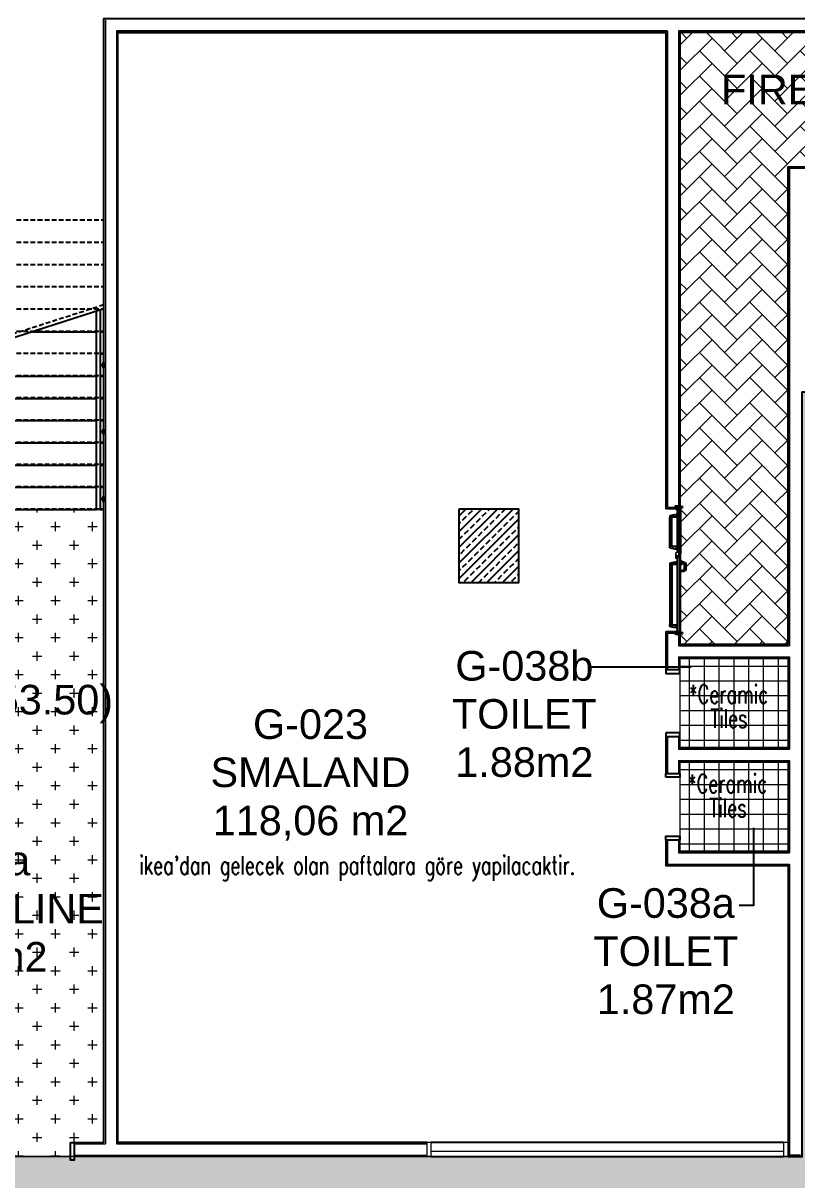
# Model space of a CAD drawing. Header units: metres. Extents: x -11920 to 1298, y -8631 to 433.
# Drawn here: x -3188 to -2143, y -7532 to -5970 of the extents above; entities that cross this region are included whole.
import ezdxf
from ezdxf.enums import TextEntityAlignment as Align

# ---------------------------------------------------------------- set-up
doc = ezdxf.new("R2010")
doc.units = ezdxf.units.M
doc.header["$LTSCALE"] = 0.01
doc.header["$MEASUREMENT"] = 0
doc.linetypes.add('HIDDEN', pattern=[9.525, 6.35, -3.175])
doc.layers.get('0').update_dxf_attribs({"color": 30, "lineweight": 0})
for name, color, linetype in [('AG-DOOR', 2, 'Continuous'), ('AG-ELEV-02', 152, 'Continuous'), ('AG-HATCH', 9, 'Continuous'), ('AG-HIDDEN', 9, 'HIDDEN'), ('AG-PLASTER', 73, 'Continuous'), ('AG-STAIR', 3, 'Continuous'), ('AR-HANDRAIL', 20, 'Continuous'), ('V-0_Hatch_Concrete', 252, 'Continuous'), ('V-0_Notation_Level_200', 2, 'Continuous'), ('V-2_Column', 160, 'Continuous')]:
    doc.layers.add(name, color=color, linetype=linetype)
for name, color, linetype, lineweight in [('AG-Door_Aluminum', 60, 'Continuous', 13), ('AG-Glazing', 12, 'Continuous', 15), ('AG-Insulation_Heat_Rockwool', 95, 'BATTING', 13), ('AG-Metal_Profile', 122, 'Continuous', 18), ('AG-Wall', 4, 'Continuous', 20), ('AI-040', 2, 'Continuous', 20), ('AI-040 @ 250', 2, 'Continuous', 20), ('DOS-AG-Floor_Ceramic', 171, 'Continuous', 15), ('DOS-AG-Floor_Concrete(with hardener)', 14, 'Continuous', 18), ('DOS-AG-Floor_PVC', 91, 'Continuous', 15), ('DOS-AG-Text', 7, 'Continuous', 0)]:
    doc.layers.add(name, color=color, linetype=linetype, lineweight=lineweight)
doc.styles.add('ALANLAR_B8$0$ALANLAR_B8$0$VIVA_100', font='arial.ttf', dxfattribs={"height": 25})
doc.styles.add('ARIAL', font='arial.ttf', dxfattribs={"width": 0.9})
doc.styles.add('TROMANS', font='simplex.shx')
doc.linetypes.add('BATTING', pattern='A,0.00254,-2.54,[134,ltypeshp.shx,S=2.54,R=0,X=-2.54,Y=0],-5.08,[134,ltypeshp.shx,S=2.54,R=180,X=2.54,Y=0],-2.54', length=10.16254)

# ---------------------------------------------------------------- blocks, each defined once
blk = doc.blocks.new('150714_ARSA$0$KOLON 80X120')
at = {"layer": 'V-0_Hatch_Concrete'}
h = blk.add_hatch(dxfattribs=at)
h.set_pattern_fill('ANSI33', color=256, scale=60)
h.set_pattern_definition([(45, (-19036.79, -4512.143), (-10.606602, 10.606602), []), (45, (-19026.183, -4512.143), (-10.606602, 10.606602), [7.5, -3.75])])
h.paths.add_polyline_path([(0, 100), (80, 100), (80, 0), (0, 0)])
blk.add_lwpolyline([(0, 100), (80, 100), (80, 0), (0, 0), (0, 100)])
blk = doc.blocks.new('*U27')
for p, q in [((0, -493), (0, 493)), ((-493, 0), (2191, 0))]:
    blk.add_line(p, q)
at = {"const_width": 328}
for points in [[(0, 164, 0.414214), (-164, 0, 0.414214)], [(0, -164, 0.414214), (164, 0, 0.414214)]]:
    blk.add_lwpolyline(points, format="xyb", dxfattribs=at)
blk.add_circle((0, 0), 328)
at = {"style": 'ALANLAR_B8$0$ALANLAR_B8$0$VIVA_100'}
for tag, p in [('%%P0.00', (1897, 137)), ('-0.07', (1834, -502))]:
    blk.add_attdef(tag, text='', height=400, dxfattribs=at).set_placement(p, align=Align.RIGHT)
blk = doc.blocks.new('*U13')
at = {"style": 'ARIAL'}
for tag, p in [('NO', (1.676, 0.8)), ('MAHAL', (1.676, -1.8)), ('ALAN', (1.676, -4.4))]:
    blk.add_attdef(tag, text='', height=1.6, dxfattribs=at).set_placement(p, align=Align.MIDDLE_CENTER)
blk = doc.blocks.new('conta')
at = {"layer": 'AG-Door_Aluminum', "color": 9, "ltscale": 10}
for p, q in [((-2649.9, 5345.5), (-2649.8, 5345.6)), ((-2649.9, 5344.5), (-2649.8, 5344.3)), ((-2649.8, 5344.3), (-2649.7, 5344.3)), ((-2649.7, 5345.4), (-2649.3, 5345.4)), ((-2649.2, 5345.4), (-2649.1, 5345.5)), ((-2649, 5344), (-2648.8, 5343.8)), ((-2648.9, 5344.1), (-2648.7, 5343.9)), ((-2648.8, 5345.1), (-2648.6, 5345.3)), ((-2648.8, 5344.9), (-2648.6, 5345.2)), ((-2648.7, 5343.8), (-2648.7, 5343.8)), ((-2648.6, 5345.3), (-2648.6, 5345.3))]:
    blk.add_line(p, q, dxfattribs=at)
for centre, radius, start, end in [((-2649.8, 5345.5), 0.05, 140.6345, 188.9372), ((-2653, 5345), 3.19, 350.4674, 8.9372), ((-2649.9, 5344.5), 0.02, 170.4674, 213.7451), ((-2649.7, 5345.6), 0.0696, 22.2428, 159.258), ((-2650.9, 5345), 1.24, 340.3382, 16.7772), ((-2649.7, 5344.6), 0.03, 160.3382, 273.2666), ((-2649.7, 5345.4), 0.03, 90, 196.7772), ((-2649.6, 5341.5), 3.01, 80.4362, 93.2666), ((-2649.3, 5345.5), 0.05, 270, 303.0062), ((-2649.2, 5344.1), 0.231, 353.9571, 81.9004), ((-2649.1, 5345.5), 0.03, 4.7972, 123.0062), ((-2649.1, 5344.5), 0.03, 260.4362, 338.7066), ((-2651.2, 5344.8), 2.33, 7.5897, 18.7951), ((-2649, 5345.6), 0.05, 18.7951, 42.1429), ((-2650.2, 5345), 1.27, 338.7066, 23.0418), ((-2648.9, 5344.1), 0.1, 173.9571, 217.2653), ((-2648.8, 5345.1), 0.05, 187.5897, 322.7347), ((-2658.2, 5345.2), 9.36, 353.6857, 357.8537), ((-2648.8, 5344.2), 0.1, 173.6857, 217.2653), ((-2648.8, 5344.8), 0.05, 142.7347, 180.2669), ((-2648.7, 5343.8), 0.05, 217.2653, 307.2653), ((-2648.7, 5343.8), 0.05, 307.2653, 37.2653), ((-2648.6, 5345.3), 0.05, 52.7347, 142.7347), ((-2648.6, 5345.3), 0.05, 322.7347, 52.7347)]:
    blk.add_arc(centre, radius, start, end, dxfattribs=at)
for points, knots in [([(-2649, 5345.6), (-2649, 5345.6), (-2649.1, 5345.7), (-2649.2, 5345.4), (-2649.3, 5345.7), (-2649.4, 5345.5), (-2649.5, 5345.7), (-2649.6, 5345.5), (-2649.7, 5345.6), (-2649.7, 5345.6)], [0.0086373, 0.0086373, 0.0086373, 0.0086373, 0.1097304, 0.3133405, 0.4430081, 0.5658764, 0.7165186, 0.8527974, 0.9648495, 0.9648495, 0.9648495, 0.9648495]), ([(-2649.7, 5344.3), (-2649.7, 5344.3), (-2649.7, 5344.5), (-2649.6, 5344.3), (-2649.3, 5344.4), (-2649.2, 5344.4), (-2649.2, 5344.4)], [0, 0, 0, 0, 0.1008757, 0.3841126, 0.5436166, 0.6906785, 0.6906785, 0.6906785, 0.6906785])]:
    blk.add_open_spline(points, degree=3, knots=knots, dxfattribs=at)
blk = doc.blocks.new('YANGIN KAC KAPI')
at = {"layer": 'AG-HATCH', "lineweight": 5, "ltscale": 2}
h = blk.add_hatch(color=256, dxfattribs=at)
h.dxf.hatch_style = 1
h.paths.add_polyline_path([(-1.643, -0.023), (-1.645, -0.023), (-1.645, -0.009), (-1.643, -0.009)])
h = blk.add_hatch(color=256, dxfattribs=at)
h.dxf.hatch_style = 1
h.paths.add_polyline_path([(0.023, -0.023), (0.025, -0.023), (0.025, -0.009), (0.023, -0.009)])
at = {"layer": 'AG-DOOR', "color": 4, "lineweight": -2, "ltscale": 10}
for p, q in [((-0.828, 0.047), (-0.828, 0.027)), ((-0.828, 0.027), (-0.808, 0.027)), ((-0.808, 0.027), (-0.808, 0.047)), ((-0.728, 0.077), (-0.798, 0.077)), ((-0.728, 0.057), (-0.798, 0.057)), ((-0.733, 0.019), (-0.733, 0.011)), ((-0.686, 0.021), (-0.731, 0.021)), ((-0.718, 0.021), (-0.718, 0.047)), ((-0.698, 0.021), (-0.698, 0.047)), ((-0.683, 0.011), (-0.683, 0.019))]:
    blk.add_line(p, q, dxfattribs=at)
at = {"layer": 'AG-DOOR', "color": 9, "linetype": 'HIDDEN', "ltscale": 100}
for p, q in [((-1.587, -0.046), (-1.587, -0.039)), ((-1.587, -0.046), (-1.587, -0.039)), ((-1.587, -0.046), (-1.587, -0.039)), ((-1.585, -0.049), (-1.555, -0.049)), ((-1.568, -0.139), (-1.547, -0.139)), ((-1.552, -0.039), (-1.552, -0.046)), ((-1.552, -0.046), (-1.552, -0.101)), ((-1.547, -0.104), (-1.55, -0.104)), ((-1.547, -0.104), (-1.547, -0.139)), ((-0.738, -0.111), (-1.547, -0.111)), ((-0.738, -0.139), (-1.547, -0.139)), ((-0.738, -0.104), (-0.738, -0.139)), ((-0.738, -0.104), (-0.735, -0.104)), ((-0.717, -0.139), (-0.738, -0.139)), ((-0.733, -0.046), (-0.733, -0.039)), ((-0.733, -0.046), (-0.733, -0.039)), ((-0.733, -0.046), (-0.733, -0.039)), ((-0.733, -0.046), (-0.733, -0.101)), ((-0.7, -0.049), (-0.731, -0.049)), ((-0.698, -0.039), (-0.698, -0.046)), ((-0.527, -0.039), (-0.527, -0.046)), ((-0.525, -0.049), (-0.495, -0.049)), ((-0.508, -0.139), (-0.487, -0.139)), ((-0.492, -0.046), (-0.492, -0.039)), ((-0.492, -0.046), (-0.492, -0.039)), ((-0.492, -0.046), (-0.492, -0.039)), ((-0.492, -0.046), (-0.492, -0.101)), ((-0.487, -0.104), (-0.49, -0.104)), ((-0.487, -0.104), (-0.487, -0.139)), ((-0.487, -0.111), (-0.098, -0.111)), ((-0.487, -0.139), (-0.098, -0.139)), ((-0.098, -0.104), (-0.098, -0.139)), ((-0.098, -0.104), (-0.095, -0.104)), ((-0.077, -0.139), (-0.098, -0.139)), ((-0.093, -0.039), (-0.093, -0.046)), ((-0.093, -0.046), (-0.093, -0.101)), ((-0.06, -0.049), (-0.09, -0.049)), ((-0.058, -0.046), (-0.058, -0.039)), ((-0.058, -0.046), (-0.058, -0.039)), ((-0.058, -0.046), (-0.058, -0.039))]:
    blk.add_line(p, q, dxfattribs=at)
at = {"layer": 'AG-DOOR', "color": 9, "ltscale": 10}
for p, q in [((-0.627, -0.001), (-0.63, -0.001)), ((-0.63, -0.02), (-0.627, -0.02)), ((-0.627, -0.016), (-0.627, -0.001)), ((-0.627, -0.004), (-0.617, -0.004)), ((-0.627, -0.006), (-0.617, -0.006)), ((-0.617, -0.01), (-0.627, -0.016)), ((-0.627, -0.02), (-0.627, -0.016))]:
    blk.add_line(p, q, dxfattribs=at)
at = {"layer": 'AG-DOOR', "color": 4, "lineweight": -2, "ltscale": 10}
for centre, radius, start, end in [((-0.798, 0.047), 0.03, 90, 180), ((-0.798, 0.047), 0.01, 90, 180), ((-0.731, 0.019), 0.0025, 90, 180), ((-0.728, 0.047), 0.03, 0, 90), ((-0.728, 0.047), 0.01, 0, 90), ((-0.686, 0.019), 0.0025, 0, 90)]:
    blk.add_arc(centre, radius, start, end, dxfattribs=at)
at = {"layer": 'AG-DOOR', "color": 9, "linetype": 'HIDDEN', "ltscale": 100}
for centre, radius, start, end in [((-1.212, -0.023), 0.376, 183.5277, 197.6198), ((-1.585, -0.046), 0.0025, 180, 270), ((-1.568, -0.136), 0.0025, 197.6198, 270), ((-1.555, -0.046), 0.0025, 270, 0), ((-1.55, -0.101), 0.0025, 180, 270), ((-0.735, -0.101), 0.0025, 270, 0), ((-0.731, -0.046), 0.0025, 180, 270), ((-0.731, -0.046), 0.0025, 180, 270), ((-0.731, -0.046), 0.0025, 180, 270), ((-0.717, -0.136), 0.0025, 270, 342.3802), ((-1.074, -0.023), 0.376, 342.3802, 356.4723), ((-0.7, -0.046), 0.0025, 270, 0), ((-0.151, -0.023), 0.376, 183.5277, 197.6198), ((-0.525, -0.046), 0.0025, 180, 270), ((-0.508, -0.136), 0.0025, 197.6198, 270), ((-0.495, -0.046), 0.0025, 270, 0), ((-0.495, -0.046), 0.0025, 270, 0), ((-0.495, -0.046), 0.0025, 270, 0), ((-0.49, -0.101), 0.0025, 180, 270), ((-0.095, -0.101), 0.0025, 270, 0), ((-0.09, -0.046), 0.0025, 180, 270), ((-0.077, -0.136), 0.0025, 270, 342.3802), ((-0.433, -0.023), 0.376, 342.3802, 356.4723), ((-0.06, -0.046), 0.0025, 270, 0)]:
    blk.add_arc(centre, radius, start, end, dxfattribs=at)
at = {"layer": 'AG-Door_Aluminum', "color": 9, "ltscale": 10}
for p, q in [((-1.675, 0.025), (-1.679, 0.024)), ((-1.671, 0.014), (-1.67, 0.011)), ((-1.67, 0.011), (-1.668, 0.011)), ((-1.668, 0.011), (-1.669, 0.016)), ((-1.668, 0.01), (-1.668, 0.017)), ((-1.665, 0.01), (-1.665, 0.016)), ((-1.655, 0.019), (-1.66, 0.015)), ((-1.642, 0.008), (-1.657, 0.008)), ((-1.642, 0.005), (-1.643, 0.005)), ((-1.64, -0.009), (-1.64, 0.003)), ((0.02, -0.009), (0.02, 0.003)), ((0.022, 0.008), (0.037, 0.008)), ((0.022, 0.005), (0.023, 0.005)), ((0.035, 0.019), (0.04, 0.015)), ((0.045, 0.01), (0.045, 0.016)), ((0.048, 0.01), (0.048, 0.017)), ((0.048, 0.011), (0.049, 0.016)), ((0.05, 0.011), (0.048, 0.011)), ((0.051, 0.014), (0.05, 0.011)), ((0.055, 0.025), (0.059, 0.024)), ((-1.64, -0.017), (-1.64, -0.009)), ((-1.637, -0.017), (-1.64, -0.017)), ((0.017, -0.017), (0.02, -0.017)), ((0.02, -0.017), (0.02, -0.009))]:
    blk.add_line(p, q, dxfattribs=at)
at = {"layer": 'AG-Door_Aluminum', "ltscale": 0.3}
for p, q in [((-1.657, 0.009), (-1.657, 0.01)), ((-1.656, 0.011), (-0.611, 0.011)), ((-1.656, 0.01), (-0.611, 0.01)), ((-1.656, 0.01), (-1.656, 0.009)), ((-1.656, 0.009), (-1.637, 0.009)), ((-1.656, 0.008), (-1.639, 0.008)), ((-1.655, 0.009), (-1.655, 0.01)), ((-1.639, 0.009), (-1.639, 0.008)), ((-1.637, -0.009), (-1.637, 0.009)), ((-1.636, -0.009), (-1.636, 0.009)), ((-0.631, -0.009), (-0.631, 0.009)), ((-0.63, -0.009), (-0.63, 0.009)), ((-0.611, 0.009), (-0.63, 0.009)), ((-0.628, 0.009), (-0.628, 0.008)), ((-0.611, 0.008), (-0.628, 0.008)), ((-0.619, 0.006), (-0.619, -0.001)), ((-0.618, 0.007), (-0.598, 0.007)), ((-0.617, 0.006), (-0.598, 0.006)), ((-0.612, 0.009), (-0.612, 0.01)), ((-0.611, 0.01), (-0.611, 0.009)), ((-0.61, 0.009), (-0.61, 0.01)), ((-0.598, 0.007), (-0.595, 0.011)), ((-0.598, 0.006), (-0.594, 0.01)), ((0.036, 0.011), (-0.595, 0.011)), ((0.036, 0.01), (-0.594, 0.01)), ((0.016, -0.009), (0.016, 0.009)), ((0.017, -0.009), (0.017, 0.009)), ((0.036, 0.009), (0.017, 0.009)), ((0.019, 0.009), (0.019, 0.008)), ((0.036, 0.008), (0.019, 0.008)), ((0.035, 0.009), (0.035, 0.01)), ((0.036, 0.01), (0.036, 0.009)), ((0.037, 0.009), (0.037, 0.01)), ((-1.637, -0.038), (-1.637, -0.009)), ((-1.636, -0.038), (-1.636, -0.009)), ((-0.631, -0.038), (-1.636, -0.038)), ((-1.636, -0.039), (-0.631, -0.039)), ((-0.647, -0.058), (-0.647, -0.042)), ((-0.646, -0.041), (-0.634, -0.041)), ((-0.646, -0.057), (-0.646, -0.043)), ((-0.578, -0.059), (-0.646, -0.059)), ((-0.645, -0.042), (-0.634, -0.042)), ((-0.579, -0.058), (-0.645, -0.058)), ((-0.634, -0.043), (-0.635, -0.049)), ((-0.634, -0.05), (-0.619, -0.05)), ((-0.631, -0.038), (-0.631, -0.009)), ((-0.63, -0.038), (-0.63, -0.009)), ((-0.618, -0.049), (-0.618, -0.042)), ((-0.578, -0.039), (-0.578, -0.057)), ((-0.577, -0.038), (0.016, -0.038)), ((-0.577, -0.039), (-0.577, -0.058)), ((0.016, -0.039), (-0.577, -0.039)), ((0.016, -0.038), (0.016, -0.009)), ((0.017, -0.038), (0.017, -0.009))]:
    blk.add_line(p, q, dxfattribs=at)
at = {"layer": 'AG-Door_Aluminum', "color": 4, "ltscale": 0.3}
for p, q in [((-1.645, 0.004), (-1.645, -0.006)), ((0.025, 0.004), (0.025, -0.006)), ((-1.645, -0.038), (-1.657, -0.038)), ((-1.647, -0.009), (-1.647, -0.008)), ((-1.647, -0.023), (-1.647, -0.009)), ((-1.645, -0.025), (-1.645, -0.038)), ((0.025, -0.025), (0.025, -0.038)), ((0.025, -0.038), (0.037, -0.038)), ((0.027, -0.009), (0.027, -0.008)), ((0.027, -0.023), (0.027, -0.009))]:
    blk.add_line(p, q, dxfattribs=at)
for points in [[(-1.674, 0.007), (-1.674, 0), (-1.676, 0), (-1.676, 0.007, -0.414214), (-1.673, 0.01), (-1.662, 0.01, -0.414214), (-1.66, 0.008, 0.414214), (-1.659, 0.007), (-1.646, 0.007)], [(-1.646, 0.005), (-1.659, 0.005, -0.414214), (-1.662, 0.008, 0.414214), (-1.662, 0.008), (-1.673, 0.008, 0.414214), (-1.674, 0.007)], [(-1.643, 0.004), (-1.643, -0.006, -0.414214), (-1.645, -0.008, 0.414214), (-1.645, -0.009), (-1.645, -0.023, 0.414214), (-1.645, -0.023, -0.414214), (-1.643, -0.025), (-1.643, -0.038, -0.414214), (-1.645, -0.04), (-1.657, -0.04, 1), (-1.657, -0.043), (-1.622, -0.043)], [(0.023, 0.004), (0.023, -0.006, 0.414214), (0.025, -0.008, -0.414214), (0.025, -0.009), (0.025, -0.023, -0.414214), (0.025, -0.023, 0.414214), (0.023, -0.025), (0.023, -0.038, 0.414214), (0.025, -0.04), (0.037, -0.04, -1), (0.037, -0.043), (0.002, -0.043)], [(0.054, 0.007), (0.054, 0), (0.056, 0), (0.056, 0.007, 0.414214), (0.053, 0.01), (0.042, 0.01, 0.414214), (0.04, 0.008, -0.414214), (0.039, 0.007), (0.026, 0.007)], [(0.026, 0.005), (0.039, 0.005, 0.414214), (0.042, 0.008, -0.414214), (0.042, 0.008), (0.053, 0.008, -0.414214), (0.054, 0.007)], [(-1.631, -0.043), (-1.631, -0.041), (-1.622, -0.041, -1), (-1.622, -0.045), (-1.657, -0.045)], [(0.011, -0.043), (0.011, -0.041), (0.002, -0.041, 1), (0.002, -0.045), (0.037, -0.045)]]:
    blk.add_lwpolyline(points, format="xyb", dxfattribs=at)
at = {"layer": 'AG-Door_Aluminum', "ltscale": 0.3}
for points in [[(-0.618, 0.005), (-0.618, 0, 0.414214), (-0.617, -0.001), (-0.617, -0.001, -0.414214), (-0.616, -0.002), (-0.616, -0.04, -0.414214), (-0.617, -0.041), (-0.617, -0.041)], [(-0.618, -0.002), (-0.617, -0.002, -0.414214), (-0.617, -0.002), (-0.617, -0.04, -0.414214), (-0.617, -0.04), (-0.618, -0.04, 0.414214), (-0.619, -0.041), (-0.619, -0.049, -0.414214), (-0.619, -0.049), (-0.633, -0.049, -0.469603), (-0.634, -0.048), (-0.633, -0.042)]]:
    blk.add_lwpolyline(points, format="xyb", dxfattribs=at)
at = {"layer": 'AG-Door_Aluminum', "color": 9, "ltscale": 10}
for centre in [(-1.663, 0.029), (0.043, 0.029)]:
    blk.add_circle(centre, 0.0126, dxfattribs=at)
for centre, radius, start, end in [((-1.663, 0.029), 0.0163, 196.3458, 241.2012), ((-1.672, 0.016), 0.00297, 12.1292, 36.6827), ((-1.657, 0.012), 0.007, 144.8285, 196.6008), ((-1.657, 0.012), 0.004, 133.501, 269.7288), ((-1.642, 0.003), 0.005, 0, 89.9977), ((-1.642, 0.003), 0.002, 0, 90), ((0.022, 0.003), 0.005, 90.0023, 180), ((0.022, 0.003), 0.002, 90, 180), ((0.037, 0.012), 0.004, 270.2712, 46.499), ((0.037, 0.012), 0.007, 343.3992, 35.1715), ((0.052, 0.016), 0.00297, 143.3173, 167.8708), ((0.043, 0.029), 0.0163, 298.7988, 343.6542)]:
    blk.add_arc(centre, radius, start, end, dxfattribs=at)
at = {"layer": 'AG-Door_Aluminum', "ltscale": 0.3}
for centre, radius, start, end in [((-1.656, 0.01), 0.001, 90, 180), ((-1.656, 0.009), 0.001, 180, 270), ((-1.637, 0.009), 0.001, 0, 90), ((-0.63, 0.009), 0.001, 90, 180), ((-0.618, 0.006), 0.001, 90, 180), ((-0.617, 0.005), 0.0005, 90, 180), ((-0.611, 0.01), 0.001, 0, 90), ((-0.611, 0.009), 0.001, 270, 0), ((0.017, 0.009), 0.001, 90, 180), ((0.036, 0.01), 0.001, 0, 90), ((0.036, 0.009), 0.001, 270, 0), ((-1.636, -0.038), 0.001, 180, 270), ((-0.646, -0.042), 0.001, 90, 180), ((-0.646, -0.058), 0.001, 180, 270), ((-0.645, -0.043), 0.0005, 90, 180), ((-0.645, -0.057), 0.0005, 180, 270), ((-0.634, -0.049), 0.001, 168.932, 270), ((-0.634, -0.042), 0.001, 349.3803, 90), ((-0.634, -0.043), 0.0005, 348.932, 90), ((-0.631, -0.038), 0.001, 270, 0), ((-0.618, -0.001), 0.001, 180, 270), ((-0.619, -0.049), 0.001, 270, 0), ((-0.617, -0.042), 0.0005, 90, 180), ((-0.579, -0.057), 0.0005, 270, 0), ((-0.577, -0.039), 0.001, 90.0003, 180), ((-0.578, -0.058), 0.001, 270, 0), ((-0.577, -0.039), 0.0005, 90, 180), ((0.016, -0.038), 0.001, 270, 0)]:
    blk.add_arc(centre, radius, start, end, dxfattribs=at)
at = {"layer": 'AG-Door_Aluminum', "color": 4, "ltscale": 0.3}
for centre, radius, start, end in [((-1.646, 0.004), 0.0026, 0, 90), ((-1.646, 0.004), 0.0008, 0, 90), ((0.026, 0.004), 0.0026, 90, 180), ((0.026, 0.004), 0.0008, 90, 180), ((-1.657, -0.042), 0.0033, 90, 270), ((-1.645, -0.008), 0.002, 90, 180), ((-1.645, -0.023), 0.002, 180, 270), ((-1.645, -0.006), 0.0005, 270, 0), ((-1.645, -0.025), 0.0005, 0, 90), ((-1.645, -0.038), 0.0005, 270, 0), ((0.025, -0.008), 0.002, 0, 90), ((0.025, -0.006), 0.0005, 180, 270), ((0.025, -0.023), 0.002, 270, 0), ((0.025, -0.025), 0.0005, 90, 180), ((0.025, -0.038), 0.0005, 180, 270), ((0.037, -0.042), 0.0033, 270, 90)]:
    blk.add_arc(centre, radius, start, end, dxfattribs=at)
at = {"layer": 'AG-HATCH', "color": 9, "linetype": 'Continuous'}
for p, q in [((-1.657, -0.043), (-1.657, -0.042)), ((-1.651, -0.042), (-1.65, -0.04)), ((-1.651, -0.043), (-1.638, -0.043)), ((-1.65, -0.041), (-1.65, -0.041)), ((-1.65, -0.042), (-1.648, -0.042)), ((-1.648, -0.041), (-1.647, -0.04)), ((-1.647, -0.041), (-1.647, -0.041)), ((-1.647, -0.042), (-1.645, -0.042)), ((-1.643, -0.04), (-1.643, -0.035)), ((-1.642, -0.035), (-1.641, -0.04)), ((0.031, -0.043), (0.018, -0.043)), ((0.022, -0.035), (0.021, -0.04)), ((0.023, -0.04), (0.023, -0.035)), ((0.027, -0.042), (0.025, -0.042)), ((0.028, -0.041), (0.027, -0.04)), ((0.027, -0.041), (0.027, -0.041)), ((0.03, -0.042), (0.028, -0.042)), ((0.031, -0.042), (0.03, -0.04)), ((0.03, -0.041), (0.03, -0.041)), ((0.032, -0.043), (0.032, -0.042))]:
    blk.add_line(p, q, dxfattribs=at)
at = {"layer": 'AG-HATCH', "ltscale": 2.5}
for points in [[(-1.68, -0.06), (-1.66, -0.06), (-1.66, -0.02), (-1.68, -0.02), (-1.68, -0.06)], [(0.04, -0.06), (0.06, -0.06), (0.06, -0.02), (0.04, -0.02), (0.04, -0.06)]]:
    blk.add_lwpolyline(points, dxfattribs=at)
at = {"layer": 'AG-HATCH', "lineweight": 5, "ltscale": 2}
for points in [[(-1.645, -0.023), (-1.643, -0.023), (-1.643, -0.009), (-1.645, -0.009), (-1.645, -0.023)], [(0.025, -0.023), (0.023, -0.023), (0.023, -0.009), (0.025, -0.009), (0.025, -0.023)]]:
    blk.add_lwpolyline(points, dxfattribs=at)
at = {"layer": 'AG-HATCH', "color": 9, "linetype": 'Continuous'}
for centre, radius, start, end in [((-1.646, -0.175), 0.134, 92.2975, 94.4863), ((-1.651, -0.018), 0.0251, 258.2003, 270.9174), ((-1.65, -0.041), 0.000316, 324.9586, 145.0152), ((-1.65, -0.041), 0.000211, 145.0123, 270), ((-1.648, -0.041), 0.00105, 270.0106, 324.9923), ((-1.647, -0.041), 0.000316, 331.169, 157.4401), ((-1.647, -0.041), 0.000211, 151.2102, 270), ((-1.645, -0.04), 0.00211, 270, 0), ((-1.642, -0.035), 0.000526, 15.5884, 180), ((-1.639, -0.04), 0.00147, 195.5887, 270), ((-1.639, -0.017), 0.0245, 268.7806, 294.546), ((-1.642, -0.011), 0.0327, 278.2922, 296.0474), ((-1.628, -0.04), 0.000526, 285.3148, 104.5082), ((0.019, -0.017), 0.0245, 245.454, 271.2194), ((0.008, -0.04), 0.000526, 75.4918, 254.6852), ((0.022, -0.011), 0.0327, 243.9526, 261.7078), ((0.019, -0.04), 0.00147, 270, 344.4113), ((0.022, -0.035), 0.000526, 0, 164.4116), ((0.025, -0.04), 0.00211, 180, 270), ((0.027, -0.041), 0.000316, 22.5599, 208.831), ((0.027, -0.041), 0.000211, 270, 28.7898), ((0.028, -0.041), 0.00105, 215.0077, 269.9894), ((0.03, -0.041), 0.000316, 34.9848, 215.0414), ((0.03, -0.041), 0.000211, 270, 34.9877), ((0.031, -0.042), 0.000526, 0, 35.0077), ((0.031, -0.043), 0.000526, 270, 0)]:
    blk.add_arc(centre, radius, start, end, dxfattribs=at)
at = {"layer": 'AG-Insulation_Heat_Rockwool', "ltscale": 48}
for p, q in [((-0.631, -0.014), (-1.636, -0.014)), ((-0.616, -0.014), (0.016, -0.014))]:
    blk.add_line(p, q, dxfattribs=at)
at = {"layer": 'AG-Door_Aluminum', "ltscale": 0.3, "xscale": -0.01, "yscale": 0.01, "zscale": 0.01, "rotation": 270}
blk.add_blockref('conta', (-54.078, 26.45), dxfattribs=at)
blk = doc.blocks.new('KAPI-90')
at = {"layer": 'AG-DOOR', "ltscale": 0.3}
for points in [[(0, 19), (5, 19), (5, 0), (0, 0)], [(85, 19), (90, 19), (90, 0), (85, 0)]]:
    blk.add_lwpolyline(points, close=True, dxfattribs=at)
blk = doc.blocks.new('KAPI-200')
at = {"layer": 'AG-DOOR', "ltscale": 0.3}
for points in [[(0, 12), (5, 12), (5, -12), (0, -12)], [(195, 12), (200, 12), (200, -12), (195, -12)]]:
    blk.add_lwpolyline(points, close=True, dxfattribs=at)
blk = doc.blocks.new('ara merd 5-g')
at = {"layer": 'AG-HIDDEN', "ltscale": 100}
for p, q in [((-280, 0), (0, 0)), ((-280, -30), (0, -30)), ((-280, -60), (0, -60)), ((-280, -90), (0, -90)), ((0, -114.7), (-280, -204.7)), ((-280, -120), (-2, -120)), ((-280, -150), (0, -150)), ((-280, -180), (0, -180)), ((-280, -210), (0, -210)), ((-280, -240), (0, -240)), ((-280, -270), (0, -270)), ((-280, -300), (0, -300)), ((-280, -330), (0, -330)), ((-280, -360), (0, -360)), ((-280, -390), (0, -390))]:
    blk.add_line(p, q, dxfattribs=at)
at = {"layer": 'AG-STAIR'}
for p, q in [((0, -120), (-280, -210)), ((-5, -151), (0, -151)), ((-5, -181), (0, -181)), ((-275, -211), (-280, -211)), ((-5, -211), (0, -211)), ((-275, -241), (-280, -241)), ((-5, -241), (0, -241)), ((-275, -271), (-280, -271)), ((-5, -271), (0, -271)), ((-275, -301), (-280, -301)), ((-5, -301), (0, -301)), ((-275, -331), (-280, -331)), ((-5, -331), (0, -331)), ((-275, -361), (-280, -361)), ((-5, -361), (0, -361)), ((-275, -391), (-280, -391)), ((-5, -391), (0, -391))]:
    blk.add_line(p, q, dxfattribs=at)
at = {"layer": 'AG-STAIR', "color": 9}
for points in [[(-149.9, -10.9), (-140, -1), (-130.1, -10.9)], [(-140, -391), (-140, -1)]]:
    blk.add_lwpolyline(points, dxfattribs=at)
at = {"layer": 'AG-STAIR'}
for points in [[(-96.4, -151), (-10, -151)], [(-270, -211), (-10, -211)], [(-270, -241), (-10, -241)], [(-270, -271), (-10, -271)], [(-270, -301), (-10, -301)], [(-270, -331), (-10, -331)], [(-270, -361), (-10, -361)], [(-270, -391), (-10, -391)]]:
    blk.add_lwpolyline(points, dxfattribs=at)
at = {"layer": 'AG-STAIR', "color": 9}
blk.add_circle((-140, -391), 3, dxfattribs=at)
at = {"layer": 'AR-HANDRAIL', "ltscale": 2.5}
for points in [[(-5, -121.6), (-5, -391), (-10, -391), (-10, -123.2)], [(-275, -208.4), (-275, -391), (-270, -391), (-270, -206.8)]]:
    blk.add_lwpolyline(points, dxfattribs=at)
at = {"layer": 'AR-HANDRAIL', "color": 9, "ltscale": 2.5}
for points in [[(-1.2, -195.5), (-5, -195.5)], [(-1.2, -196.5), (-5, -196.5)], [(-278.7, -285.5), (-275, -285.5)], [(-278.7, -286.5), (-275, -286.5)], [(-1.2, -285.5), (-5, -285.5)], [(-1.2, -286.5), (-5, -286.5)], [(-278.7, -375.5), (-275, -375.5)], [(-278.7, -376.5), (-275, -376.5)], [(-1.2, -376.5), (-5, -376.5)], [(-1.2, -377.5), (-5, -377.5)]]:
    blk.add_lwpolyline(points, dxfattribs=at)
for points in [[(0, -199.5), (-1.2, -199.5), (-1.2, -192.5), (0, -192.5)], [(-280, -289.5), (-278.7, -289.5), (-278.7, -282.5), (-280, -282.5)], [(0, -289.5), (-1.2, -289.5), (-1.2, -282.5), (0, -282.5)], [(-280, -379.5), (-278.7, -379.5), (-278.7, -372.5), (-280, -372.5)], [(0, -380.5), (-1.2, -380.5), (-1.2, -373.5), (0, -373.5)]]:
    blk.add_lwpolyline(points, close=True, dxfattribs=at)

msp = doc.modelspace()

# ---------------------------------------------------------------- hatches: boundary and pattern name
at = {"layer": 'DOS-AG-Floor_Ceramic'}
h = msp.add_hatch(dxfattribs=at)
h.set_pattern_fill('HP1-01E0', color=256, scale=20, pattern_type=2)
h.set_pattern_definition([(0, (-2227.435, -6878.379), (0, 20), []), (90, (-2227.435, -6878.379), (-20, 1e-15), [])])
h.paths.add_polyline_path([(-2300.4, -6948.9), (-2154.4, -6948.9), (-2154.4, -6827.9), (-2300.4, -6827.9)])
h = msp.add_hatch(dxfattribs=at)
h.set_pattern_fill('HP1-01E0', color=256, scale=20, pattern_type=2)
h.set_pattern_definition([(0, (-2227.435, -7038.379), (0, 20), []), (90, (-2227.435, -7038.379), (-20, 1e-15), [])])
h.paths.add_polyline_path([(-2154.4, -6967.9), (-2300.4, -6967.9), (-2300.4, -7088.9), (-2154.4, -7088.9)])
at = {"layer": 'DOS-AG-Floor_Concrete(with hardener)'}
h = msp.add_hatch(dxfattribs=at)
h.set_pattern_fill('AR-HBONE', color=256, scale=6)
h.paths.add_polyline_path([(-2300.4, -6808.9), (-2154.4, -6808.9), (-2154.4, -6163.9), (-855.3, -6163.9), (-855.3, -6158.9), (-840.3, -6158.9), (-840.3, -5995.9), (-860.3, -5995.9), (-860.3, -5982.9), (-2300.4, -5982.9)])
at = {"layer": 'DOS-AG-Floor_PVC'}
h = msp.add_hatch(dxfattribs=at)
h.set_pattern_fill('CROSS', color=256, scale=100, style=0)
h.set_pattern_definition([(0, (-1930.435, -7585.879), (25, 25), [12.5, -37.5]), (90, (-1924.185, -7592.129), (-25, 25), [12.5, -37.5])])
h.paths.add_polyline_path([(-1178.9, -8368.1), (-1178.9, -8568.1), (-1628.9, -8568.1), (-1628.9, -8368.1)], flags=16)
edge = h.paths.add_edge_path()
edge.add_line((-1671.9, -8624.4), (-1134.9, -8624.4))
edge.add_line((-1134.9, -8624.4), (-1134.8, -8286))
edge.add_line((-1134.8, -8286), (-1134.8, -8285.9))
edge.add_line((-1134.8, -8285.9), (-1091.9, -8285.9))
edge.add_line((-1091.9, -8285.9), (-1091.9, -8406.8))
edge.add_arc((-1090.1, -8155.2), 251.6, 269.5712, 359.8465)
edge.add_line((-838.4, -8155.9), (-838.4, -7585.9))
edge.add_line((-838.4, -7585.9), (-1930.4, -7585.9))
edge.add_line((-1930.4, -7585.9), (-1930.4, -7174.9))
edge.add_line((-1930.4, -7174.9), (-1911.5, -7174.9))
edge.add_line((-1911.5, -7174.9), (-1911.4, -7174.9))
edge.add_line((-1911.4, -7174.9), (-1911.4, -7084.9))
edge.add_line((-1911.4, -7084.9), (-1930.4, -7084.9))
edge.add_line((-1930.4, -7084.9), (-1930.4, -6982.9))
edge.add_line((-1930.4, -6982.9), (-1911.4, -6982.9))
edge.add_line((-1911.4, -6982.9), (-1911.4, -6872.9))
edge.add_line((-1911.4, -6872.9), (-1930.4, -6872.9))
edge.add_line((-1930.4, -6872.9), (-1930.4, -6822.9))
edge.add_line((-1930.4, -6822.9), (-1911.4, -6822.9))
edge.add_line((-1911.4, -6822.9), (-1911.4, -6732.9))
edge.add_line((-1911.4, -6732.9), (-1930.4, -6732.9))
edge.add_line((-1930.4, -6732.9), (-1930.4, -6625.9))
edge.add_line((-1930.4, -6625.9), (-1584.4, -6625.9))
edge.add_line((-1584.4, -6625.9), (-1584.4, -6467.9))
edge.add_line((-1584.4, -6467.9), (-2135.4, -6467.9))
edge.add_line((-2135.4, -6467.9), (-2135.4, -7500.9))
edge.add_line((-2135.4, -7500.9), (-3578.4, -7500.9))
edge.add_line((-3578.4, -7500.9), (-3578.4, -7460.9))
edge.add_line((-3578.4, -7460.9), (-3848.4, -7460.9))
edge.add_line((-3848.4, -7460.9), (-3848.4, -7500.9))
edge.add_line((-3848.4, -7500.9), (-4013.4, -7500.9))
edge.add_line((-4013.4, -7500.9), (-4013.4, -7460.9))
edge.add_line((-4013.4, -7460.9), (-4283.4, -7460.9))
edge.add_line((-4283.4, -7460.9), (-4283.4, -7500.9))
edge.add_line((-4283.4, -7500.9), (-4341.4, -7500.9))
edge.add_line((-4341.4, -7500.9), (-4341.4, -8015.9))
edge.add_line((-4341.4, -8015.9), (-4198.4, -8015.9))
edge.add_line((-4198.4, -8015.9), (-4198.4, -8095.9))
edge.add_line((-4198.4, -8095.9), (-4278.4, -8095.9))
edge.add_line((-4278.4, -8095.9), (-4278.4, -8305.9))
edge.add_line((-4278.4, -8305.9), (-4198.4, -8305.9))
edge.add_line((-4198.4, -8305.9), (-4198.4, -8400.9))
edge.add_line((-4198.4, -8400.9), (-3438.4, -8400.9))
edge.add_line((-3438.4, -8400.9), (-3438.4, -8305.9))
edge.add_line((-3438.4, -8305.9), (-3358.4, -8305.9))
edge.add_line((-3358.4, -8305.9), (-3358.4, -8400.9))
edge.add_line((-3358.4, -8400.9), (-2764.4, -8400.9))
edge.add_line((-2764.4, -8400.9), (-2764.4, -8385.4))
edge.add_line((-2764.4, -8385.4), (-2598.4, -8385.4))
edge.add_line((-2598.4, -8385.4), (-2598.4, -8306.2))
edge.add_line((-2598.4, -8306.2), (-3018.4, -8305.9))
edge.add_line((-3018.4, -8305.9), (-3018.4, -8115.9))
edge.add_line((-3018.4, -8115.9), (-3118.4, -8115.9))
edge.add_line((-3118.4, -8115.9), (-3118.4, -8110.9))
edge.add_line((-3118.4, -8110.9), (-3138.4, -8110.9))
edge.add_line((-3138.4, -8110.9), (-3138.4, -7957.9))
edge.add_line((-3138.4, -7957.9), (-3118.4, -7957.9))
edge.add_line((-3118.4, -7957.9), (-3118.4, -7952.9))
edge.add_line((-3118.4, -7952.9), (-3018.4, -7952.9))
edge.add_line((-3018.4, -7952.9), (-3018.4, -7915.9))
edge.add_line((-3018.4, -7915.9), (-2053.4, -7915.9))
edge.add_line((-2053.4, -7915.9), (-2053.4, -7952.9))
edge.add_line((-2053.4, -7952.9), (-1953.4, -7952.9))
edge.add_line((-1953.4, -7952.9), (-1953.4, -7957.9))
edge.add_line((-1953.4, -7957.9), (-1933.4, -7957.9))
edge.add_line((-1933.4, -7957.9), (-1933.4, -8263.9))
edge.add_line((-1933.4, -8263.9), (-1953.4, -8263.9))
edge.add_line((-1953.4, -8263.9), (-1953.4, -8268.9))
edge.add_line((-1953.4, -8268.9), (-2053.4, -8268.9))
edge.add_line((-2053.4, -8268.9), (-2053.4, -8305.9))
edge.add_line((-2053.4, -8305.9), (-2518.4, -8305.9))
edge.add_line((-2518.4, -8305.9), (-2518.4, -8385.5))
edge.add_line((-2518.4, -8385.5), (-2142.5, -8385.4))
edge.add_line((-2142.5, -8385.4), (-2142.5, -8406.5))
edge.add_line((-2142.5, -8406.5), (-2139.6, -8406.5))
edge.add_line((-2139.6, -8406.5), (-2139.6, -8406.8))
edge.add_line((-2139.6, -8406.8), (-2135.9, -8400.9))
edge.add_line((-2135.9, -8400.9), (-1758.4, -8400.9))
edge.add_line((-1758.4, -8400.9), (-1758.4, -8305.9))
edge.add_line((-1758.4, -8305.9), (-1714.9, -8305.9))
edge.add_line((-1714.9, -8305.9), (-1714.9, -8285.9))
edge.add_line((-1714.9, -8285.9), (-1671.9, -8285.9))
edge.add_line((-1671.9, -8285.9), (-1671.9, -8624.4))
h = msp.add_hatch(dxfattribs=at)
h.set_pattern_fill('CROSS', color=256, scale=100, style=0)
h.paths.add_polyline_path([(-3473.4, -6725.9), (-3473.4, -6760.9), (-3492.4, -6760.9), (-3492.4, -6980.9), (-3473.4, -6980.9), (-3473.4, -7050.9), (-3463.4, -7050.9), (-3463.4, -7481.9), (-3313.4, -7481.9), (-3313.4, -7500.9), (-3123.4, -7500.9), (-3123.4, -7481.9), (-3078.4, -7481.9), (-3078.4, -6626.9), (-3358.4, -6626.9), (-3358.4, -6725.9)])

# ---------------------------------------------------------------- linework, layer by layer
at = {"layer": 'AG-ELEV-02'}
for p, q in [((-2160.4, -7481.9), (-2636.3, -7481.9)), ((-2636.3, -7500.9), (-2160.4, -7500.9))]:
    msp.add_line(p, q, dxfattribs=at)
at = {"layer": 'AG-Glazing', "ltscale": 0.3}
msp.add_lwpolyline([(-2160.4, -7493.9), (-2636.3, -7493.9)], dxfattribs=at)
at = {"layer": 'AG-Metal_Profile', "ltscale": 0.3}
for points in [[(-2636.3, -7500.9), (-2636.3, -7481.9), (-2642.3, -7481.9), (-2642.3, -7500.9)], [(-2154.4, -7500.9), (-2154.4, -7481.9), (-2160.4, -7481.9), (-2160.4, -7500.9)]]:
    msp.add_lwpolyline(points, close=True, dxfattribs=at)
at = {"layer": 'AG-PLASTER'}
msp.add_line((-2319.4, -6791.9), (-2319.4, -6843.4), dxfattribs=at)
for points in [[(-3118.4, -7481.9), (-3078.4, -7481.9), (-3078.4, -5963.9), (-1785.4, -5963.9), (-1785.4, -5748.9)], [(-2642.3, -7481.9), (-3059.4, -7481.9), (-3059.4, -5982.9), (-2319.4, -5982.9), (-2319.4, -6625.9)], [(-855.4, -5992.9), (-855.4, -5982.9), (-2300.4, -5982.9), (-2300.4, -6625.9), (-2319.4, -6625.9)], [(-2319.4, -6791.9), (-2300.4, -6791.9), (-2300.4, -6793.9), (-2300.4, -6808.9), (-2154.4, -6808.9), (-2154.4, -6163.9), (-855.3, -6163.9), (-855.3, -6158.9)], [(-2319.4, -7073.4), (-2319.4, -7107.9), (-2154.4, -7107.9), (-2154.4, -7500.9), (-2135.4, -7500.9), (-2135.4, -6467.9), (-2117.4, -6467.9)], [(-2300.4, -6843.4), (-2300.4, -6827.9), (-2154.4, -6827.9), (-2154.4, -6948.9), (-2300.4, -6948.9), (-2300.4, -6933.4)], [(-2319.4, -6933.4), (-2319.4, -6983.4)], [(-2300.4, -6983.4), (-2300.4, -6967.9), (-2154.4, -6967.9), (-2154.4, -7088.9), (-2300.4, -7088.9), (-2300.4, -7068.4)], [(-2642.3, -7500.9), (-3118.4, -7500.9)]]:
    msp.add_lwpolyline(points, dxfattribs=at)
at = {"layer": 'AG-Wall'}
for p, q in [((-3076.4, -5965.9), (-3076.4, -7483.9)), ((-3061.4, -5980.9), (-3061.4, -7483.9)), ((-2317.4, -5980.9), (-2317.4, -6623.9)), ((-2302.4, -5980.9), (-2302.4, -6623.9)), ((-2152.4, -6165.9), (-2152.4, -6810.9)), ((-2317.4, -6623.9), (-2302.4, -6623.9)), ((-2317.4, -6793.9), (-2302.4, -6793.9)), ((-2317.4, -6793.9), (-2317.4, -6843.4)), ((-2302.4, -6793.9), (-2302.4, -6810.9)), ((-2302.4, -6810.9), (-2152.4, -6810.9)), ((-2302.4, -6825.9), (-2152.4, -6825.9)), ((-2302.4, -6825.9), (-2302.4, -6843.4)), ((-2152.4, -6825.9), (-2152.4, -6950.9)), ((-2302.4, -6843.4), (-2317.4, -6843.4)), ((-2302.4, -6933.4), (-2317.4, -6933.4)), ((-2317.4, -6933.4), (-2317.4, -6983.4)), ((-2302.4, -6933.4), (-2302.4, -6950.9)), ((-2302.4, -6950.9), (-2152.4, -6950.9)), ((-2302.4, -6965.9), (-2152.4, -6965.9)), ((-2302.4, -6965.9), (-2302.4, -6983.4)), ((-2152.4, -6965.9), (-2152.4, -7090.9)), ((-2302.4, -6983.4), (-2317.4, -6983.4)), ((-2302.4, -7073.4), (-2317.4, -7073.4)), ((-2317.4, -7073.4), (-2317.4, -7105.9)), ((-2302.4, -7073.4), (-2302.4, -7090.9)), ((-2302.4, -7090.9), (-2152.4, -7090.9)), ((-2317.4, -7105.9), (-2152.4, -7105.9)), ((-2152.4, -7105.9), (-2152.4, -7498.9)), ((-3118.4, -7483.9), (-3076.4, -7483.9)), ((-3118.4, -7498.9), (-2642.3, -7498.9)), ((-3061.4, -7483.9), (-2642.3, -7483.9)), ((-2137.4, -7498.9), (-2152.4, -7498.9))]:
    msp.add_line(p, q, dxfattribs=at)
at = {"layer": 'AG-Wall', "lineweight": -2, "transparency": 33554610}
for p, q in [((-2317.4, -5980.9), (-3061.4, -5980.9)), ((-853.4, -5980.9), (-2302.4, -5980.9)), ((-853.3, -6165.9), (-2152.4, -6165.9)), ((-3118.4, -7483.9), (-3118.4, -7498.9))]:
    msp.add_line(p, q, dxfattribs=at)
at = {"layer": 'AI-040', "color": 2, "linetype": 'Continuous', "lineweight": -2, "transparency": 33554610}
for points in [[(-2421.8, -6839.3), (-2285.1, -6839.3)], [(-2220.5, -7161.6), (-2200.6, -7161.6), (-2200.6, -7056.8)]]:
    msp.add_lwpolyline(points, dxfattribs=at)
at = {"layer": 'DOS-AG-Floor_Ceramic'}
for points in [[(-2300.4, -6948.9), (-2154.4, -6948.9), (-2154.4, -6827.9), (-2300.4, -6827.9)], [(-2300.4, -7088.9), (-2154.4, -7088.9), (-2154.4, -6967.9), (-2300.4, -6967.9)]]:
    msp.add_lwpolyline(points, close=True, dxfattribs=at)
at = {"layer": 'DOS-AG-Floor_Concrete(with hardener)'}
msp.add_lwpolyline([(-2300.4, -6808.9), (-2154.4, -6808.9), (-2154.4, -6163.9), (-855.3, -6163.9), (-855.3, -6158.9), (-840.3, -6158.9), (-840.3, -5992.9), (-855.4, -5992.9), (-855.4, -5982.9), (-2300.4, -5982.9)], close=True, dxfattribs=at)
at = {"layer": 'DOS-AG-Floor_PVC'}
for points in [[(-3473.4, -6725.9), (-3473.4, -6760.9), (-3492.4, -6760.9), (-3492.4, -6980.9), (-3473.4, -6980.9), (-3473.4, -7050.9), (-3463.4, -7050.9), (-3463.4, -7481.9), (-3313.4, -7481.9), (-3313.4, -7500.9), (-3123.4, -7500.9), (-3123.4, -7481.9), (-3078.4, -7481.9), (-3078.4, -6626.9), (-3358.4, -6626.9), (-3358.4, -6725.9), (-3463.4, -6725.9)], [(-2135.4, -7500.9), (-3578.4, -7500.9)]]:
    msp.add_lwpolyline(points, dxfattribs=at)

# ---------------------------------------------------------------- block references
msp.add_blockref('ara merd 5-g', (-3078.4, -6235.9))
at = {"layer": 'AG-DOOR', "xscale": -100, "yscale": 100, "zscale": 100, "rotation": 270}
msp.add_blockref('YANGIN KAC KAPI', (-2300.4, -6627.9), dxfattribs=at)
at = {"layer": 'AG-DOOR', "xscale": -1, "rotation": 90}
msp.add_blockref('KAPI-90', (-2300.4, -6843.4), dxfattribs=at)
at = {"layer": 'AG-DOOR', "rotation": 90}
msp.add_blockref('KAPI-90', (-2300.4, -7073.4), dxfattribs=at)
at = {"layer": 'AG-DOOR'}
msp.add_blockref('KAPI-200', (-3318.4, -7493.9), dxfattribs=at)
at = {"layer": 'AI-040 @ 250', "color": 2, "linetype": 'Continuous', "lineweight": -2, "transparency": 33554610, "xscale": 25, "yscale": 25, "zscale": 25}
for p, values in [((-1942.2, -6014.8), {'ALAN': '36,48 m2', 'MAHAL': 'FIRE ESCAPE CORRIDOR', 'NO': 'G-780a'}), ((-2552.5, -6858.1), {'ALAN': '1.88m2', 'MAHAL': 'TOILET', 'NO': 'G-038b'}), ((-2841.3, -6936.9), {'ALAN': '118,06 m2', 'MAHAL': 'SMALAND', 'NO': 'G-023'}), ((-3312.9, -7121.1), {'ALAN': '42,90 m2', 'MAHAL': 'SERVICE LINE', 'NO': 'G-080a'}), ((-2361.4, -7178.5), {'ALAN': '1.87m2', 'MAHAL': 'TOILET', 'NO': 'G-038a'})]:
    msp.add_blockref('*U13', p, dxfattribs=at).add_auto_attribs(values)
at = {"layer": 'V-0_Notation_Level_200'}
ref = msp.add_blockref('*U27', (-3446.8, -6917.5), dxfattribs=dict(at, xscale=0.1, yscale=0.1, zscale=0.1))
ref.add_attrib('%%P0.00', '  +1.50(+53.50)', dxfattribs={"layer": '0', "height": 40, "style": 'ALANLAR_B8$0$ALANLAR_B8$0$VIVA_100'}).set_placement((-3257.1, -6903.8), align=Align.CENTER)
at = {"layer": 'V-2_Column', "lineweight": -2, "transparency": 33554610}
msp.add_blockref('150714_ARSA$0$KOLON 80X120', (-2598.4, -6725.9), dxfattribs=at)

# ---------------------------------------------------------------- texts
at = {"layer": 'DOS-AG-Text', "ltscale": 1000, "style": 'TROMANS', "width": 0.7}
for s, p in [('*Ceramic ', (-2288.6, -6889)), ('Tiles', (-2259.4, -6921.7)), ('*Ceramic ', (-2289.9, -7009.8)), ('Tiles', (-2260.7, -7042.5)), ("ikea'dan gelecek olan paftalara göre yapilacaktir. ", (-3030.6, -7120))]:
    msp.add_text(s, height=25, dxfattribs=at).set_placement(p)

doc.saveas('drawing.dxf')
